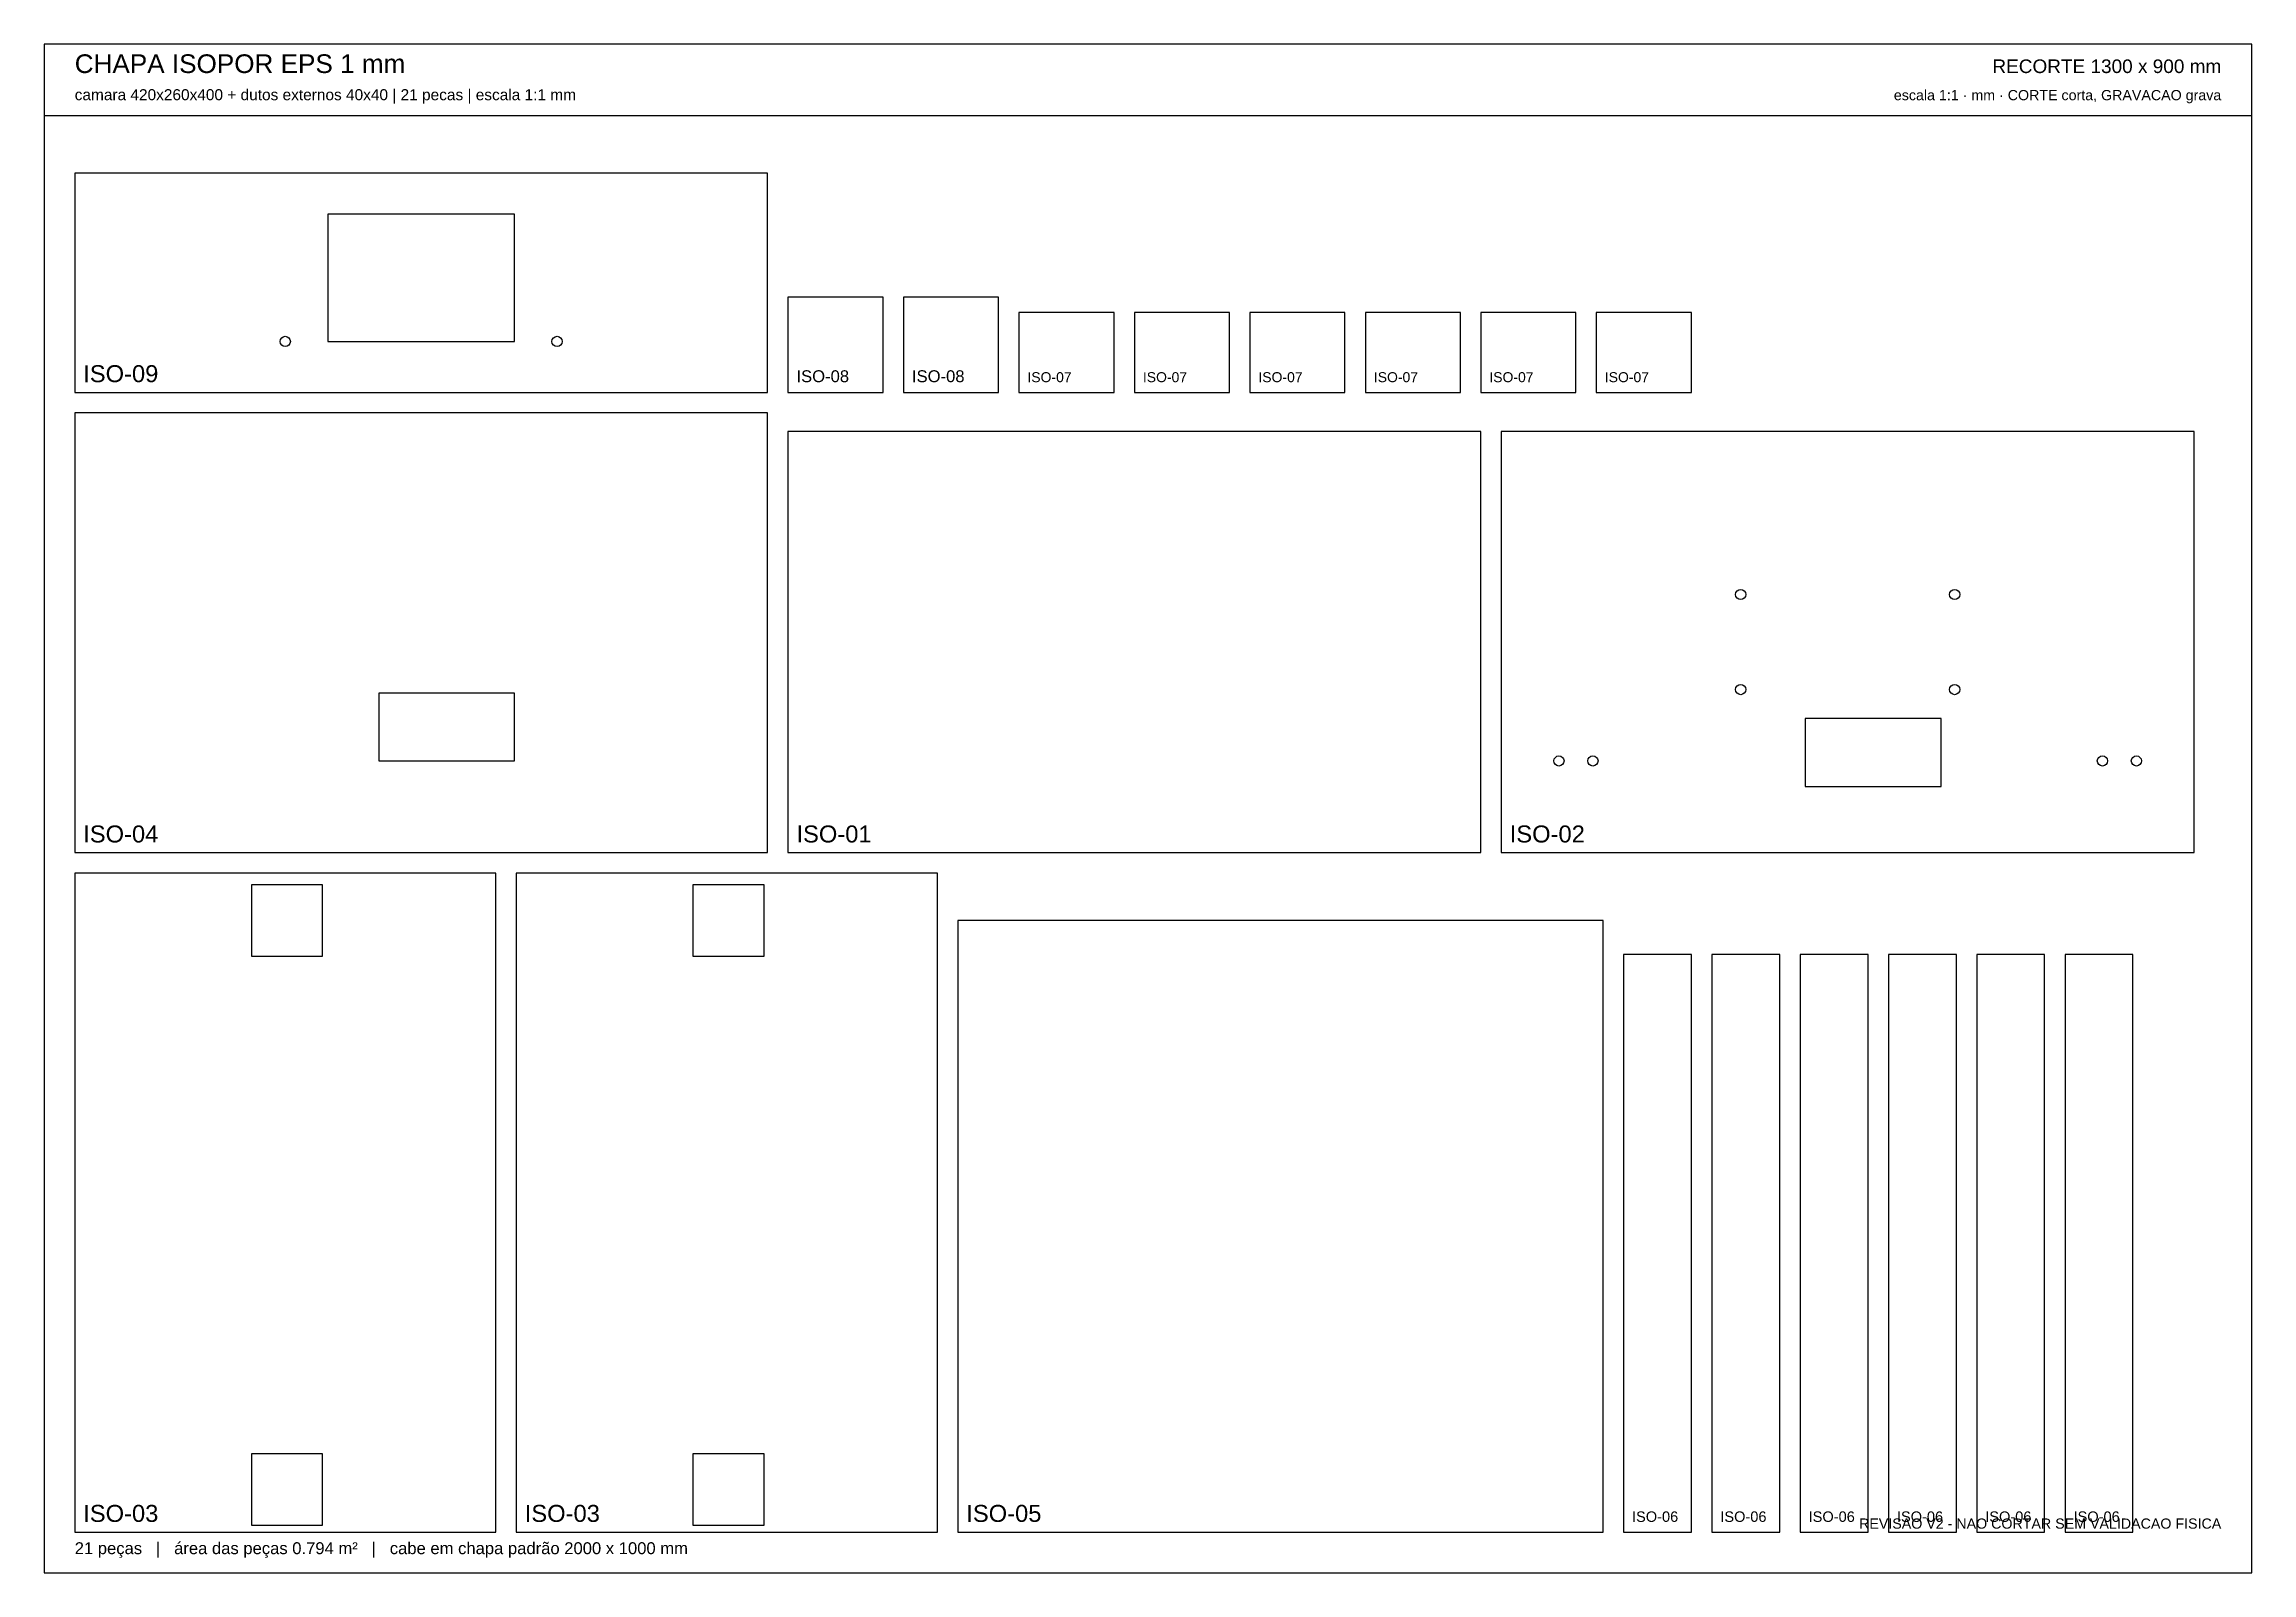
# Model space of a CAD drawing. Header units: millimetres. Extents: x 0 to 1300, y 0 to 900.
import ezdxf
from ezdxf.enums import TextEntityAlignment as Align

# ---------------------------------------------------------------- set-up
doc = ezdxf.new("R2010")
doc.units = ezdxf.units.MM
for name, color, linetype in [('CORTE', 1, 'Continuous'), ('GRAVACAO', 3, 'Continuous'), ('MOLDURA', 8, 'Continuous'), ('TEXTO', 7, 'Continuous')]:
    doc.layers.add(name, color=color, linetype=linetype)
doc.styles.add('ARIAL', font='arial.ttf')

msp = doc.modelspace()

# ---------------------------------------------------------------- linework, layer by layer
at = {"layer": 'CORTE'}
for points in [[(18, 695), (426, 695), (426, 824), (18, 824)], [(438, 695), (494, 695), (494, 751), (438, 751)], [(506, 695), (562, 695), (562, 751), (506, 751)], [(574, 695), (630, 695), (630, 742), (574, 742)], [(642, 695), (698, 695), (698, 742), (642, 742)], [(710, 695), (766, 695), (766, 742), (710, 742)], [(778, 695), (834, 695), (834, 742), (778, 742)], [(846, 695), (902, 695), (902, 742), (846, 742)], [(914, 695), (970, 695), (970, 742), (914, 742)], [(18, 424), (426, 424), (426, 683), (18, 683)], [(438, 424), (846, 424), (846, 672), (438, 672)], [(858, 424), (1266, 424), (1266, 672), (858, 672)], [(197, 478), (277, 478), (277, 518), (197, 518)], [(1037, 463), (1117, 463), (1117, 503), (1037, 503)], [(18, 24), (266, 24), (266, 412), (18, 412)], [(122, 363), (164, 363), (164, 405), (122, 405)], [(278, 24), (526, 24), (526, 412), (278, 412)], [(382, 363), (424, 363), (424, 405), (382, 405)], [(538, 24), (918, 24), (918, 384), (538, 384)], [(930, 24), (970, 24), (970, 364), (930, 364)], [(982, 24), (1022, 24), (1022, 364), (982, 364)], [(1034, 24), (1074, 24), (1074, 364), (1034, 364)], [(1086, 24), (1126, 24), (1126, 364), (1086, 364)], [(1138, 24), (1178, 24), (1178, 364), (1138, 364)], [(1190, 24), (1230, 24), (1230, 364), (1190, 364)], [(122, 28), (164, 28), (164, 70), (122, 70)], [(382, 28), (424, 28), (424, 70), (382, 70)]]:
    msp.add_lwpolyline(points, close=True, dxfattribs=at)
for centre in [(142, 725), (302, 725), (999, 576), (1125, 576), (999, 520), (1125, 520), (892, 478), (912, 478), (1212, 478), (1232, 478)]:
    msp.add_circle(centre, 3, dxfattribs=at)
at = {"layer": 'GRAVACAO'}
msp.add_lwpolyline([(167, 725), (277, 725), (277, 800), (167, 800)], close=True, dxfattribs=at)
at = {"layer": 'MOLDURA'}
msp.add_line((0, 858), (1300, 858), dxfattribs=at)
msp.add_lwpolyline([(0, 0), (1300, 0), (1300, 900), (0, 900)], close=True, dxfattribs=at)

# ---------------------------------------------------------------- texts
at = {"layer": 'GRAVACAO', "style": 'ARIAL'}
for s, height, p in [('ISO-09', 10, (23, 701)), ('ISO-08', 7, (443, 701)), ('ISO-08', 7, (511, 701)), ('ISO-07', 5.88, (579, 701)), ('ISO-07', 5.88, (647, 701)), ('ISO-07', 5.88, (715, 701)), ('ISO-07', 5.88, (783, 701)), ('ISO-07', 5.88, (851, 701)), ('ISO-07', 5.88, (919, 701)), ('ISO-04', 10, (23, 430)), ('ISO-01', 10, (443, 430)), ('ISO-02', 10, (863, 430)), ('ISO-03', 10, (23, 30)), ('ISO-03', 10, (283, 30)), ('ISO-05', 10, (543, 30)), ('ISO-06', 6.15, (935, 30)), ('ISO-06', 6.15, (987, 30)), ('ISO-06', 6.15, (1039, 30)), ('ISO-06', 6.15, (1091, 30)), ('ISO-06', 6.15, (1143, 30)), ('ISO-06', 6.15, (1195, 30))]:
    msp.add_text(s, height=height, dxfattribs=at).set_placement(p)
at = {"layer": 'TEXTO', "style": 'ARIAL'}
for s, height, p in [('CHAPA ISOPOR EPS 1 mm', 11, (18, 883)), ('camara 420x260x400 + dutos externos 40x40 | 21 pecas | escala 1:1 mm', 6.5, (18, 867)), ('21 peças   |   área das peças 0.794 m²   |   cabe em chapa padrão 2000 x 1000 mm', 7, (18, 11))]:
    msp.add_text(s, height=height, dxfattribs=at).set_placement(p)
for s, height, p in [('RECORTE 1300 x 900 mm', 8, (1282, 883)), ('escala 1:1 · mm · CORTE corta, GRAVACAO grava', 6, (1282, 867)), ('REVISAO V2 - NAO CORTAR SEM VALIDACAO FISICA', 6, (1282, 26))]:
    msp.add_text(s, height=height, dxfattribs=at).set_placement(p, align=Align.RIGHT)

doc.saveas('drawing.dxf')
